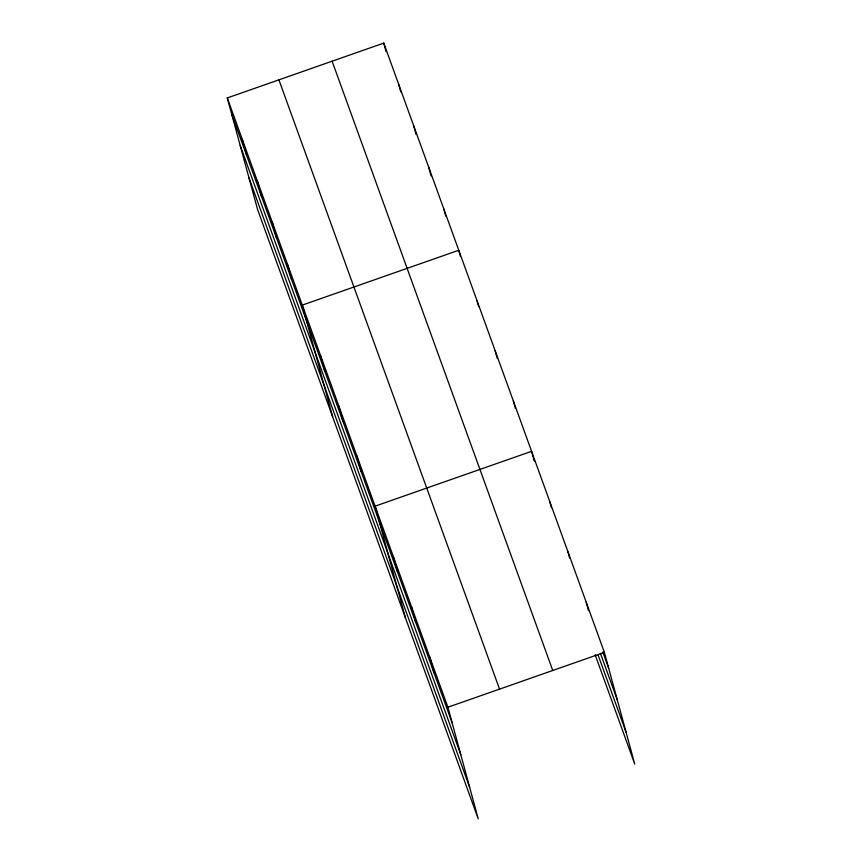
<?xml version="1.0" encoding="UTF-8"?>
<svg xmlns="http://www.w3.org/2000/svg" width="862" height="862" viewBox="0 0 862 862"><rect width="100%" height="100%" fill="white"/><g stroke="black" fill="none" stroke-linecap="round" stroke-linejoin="round"><path stroke-width="1.29" d="M227.277 97.945L447.895 707.228L478.238 818.9L257.619 209.617L227.277 97.945L383.762 43.1L604.381 652.383L634.723 764.055L595.136 654.732M447.895 707.228L604.381 652.383M602.786 651.931L608.701 668.265M600.448 653.385L617.289 699.879M597.926 654.538L626.135 732.441M332.118 61.202L552.747 670.485M278.911 79.843L499.54 689.126M231.587 113.827L452.216 723.11M240.186 145.441L460.804 754.724M249.032 178.003L469.65 787.286M586.182 602.118L588.509 610.673M567.983 551.852L569.642 557.962M549.773 501.587L551.443 507.696M534.235 461.095L531.574 451.322L375.099 506.166L405.431 617.838M513.375 401.056L515.368 408.383M495.176 350.791L497.169 358.118M476.977 300.526L478.636 306.635M460.427 256.37L458.767 250.26L302.293 305.105L332.635 416.777M443.768 208.83L445.762 216.157M428.77 167.39L431.086 175.945M413.76 125.96L416.087 134.515M398.761 84.53L400.755 91.857M383.762 43.1L386.079 51.655M429.696 656.963L434.017 672.845M411.497 606.697L415.807 622.579M393.298 556.432L397.608 572.314M356.89 455.901L361.21 471.783M338.691 405.636L343.011 421.518M320.492 355.37L324.802 371.253M287.283 263.664L291.604 279.547M272.284 222.234L276.594 238.117M257.285 180.804L261.595 196.687M242.276 139.375L246.597 155.257"/></g></svg>
